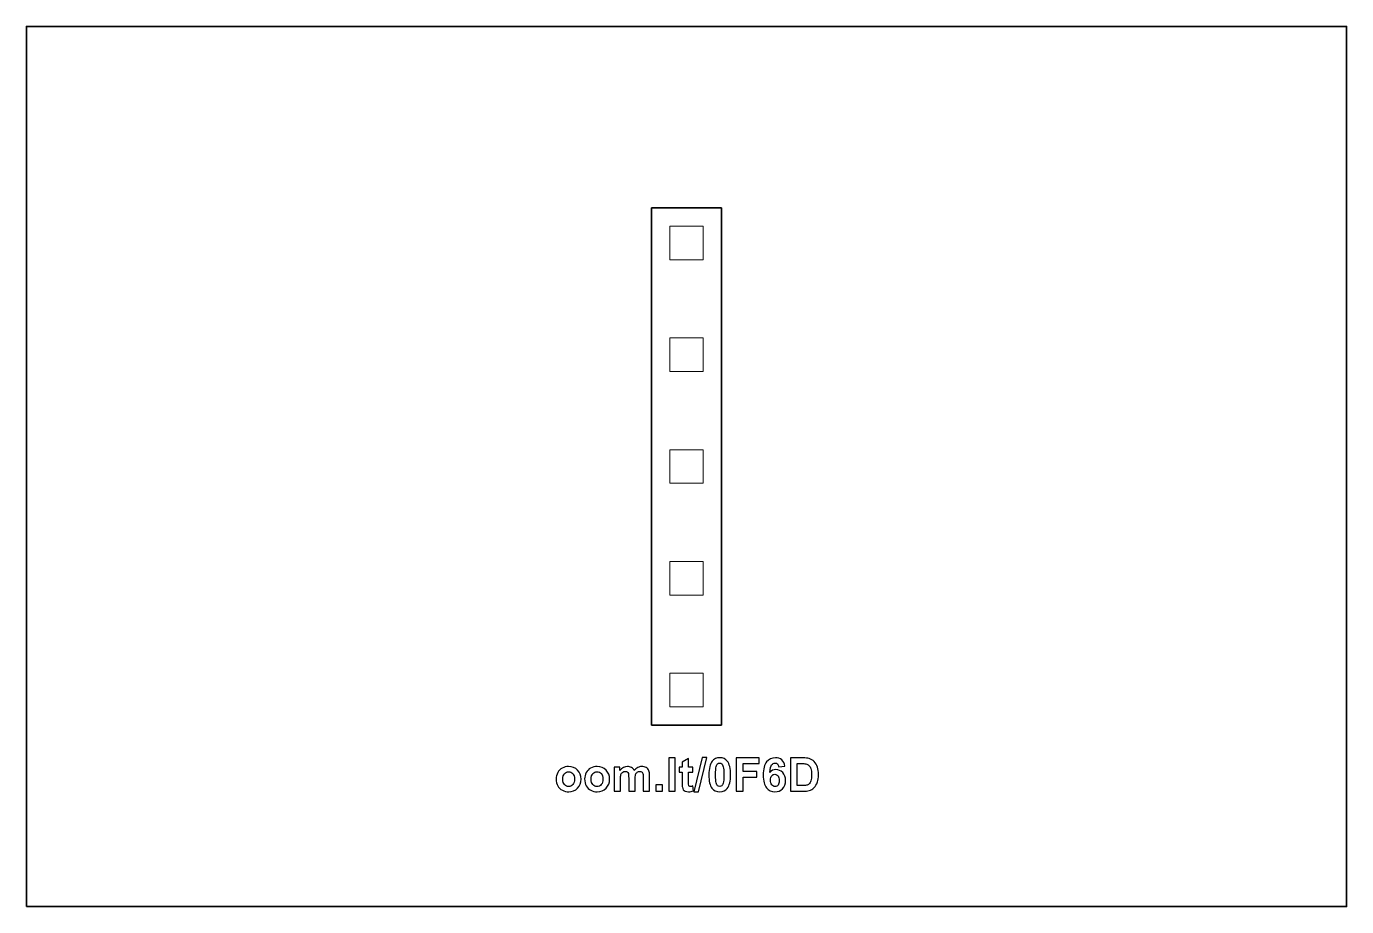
# Model space of a CAD drawing. Header units: centimetres. Extents: x -12 to -9, y -15.85 to -13.85.
import ezdxf

# ---------------------------------------------------------------- set-up
doc = ezdxf.new("R2010")
doc.units = ezdxf.units.CM
doc.header["$MEASUREMENT"] = 0
doc.layers.add('Layer 1', color=7, linetype='Continuous')

msp = doc.modelspace()

# ---------------------------------------------------------------- linework, layer by layer
at = {"layer": 'Layer 1', "color": 7, "lineweight": 35}
msp.add_lwpolyline([(-12, -15.84999), (-9, -15.84999), (-9, -13.85001), (-12, -13.85001), (-12, -15.84999)], close=True, dxfattribs=at)
at = {"layer": 'Layer 1', "color": 250, "lineweight": 35}
msp.add_open_spline([(-10.42062, -15.4374), (-10.42062, -15.4374), (-10.42062, -14.2626), (-10.42062, -14.2626), (-10.42062, -14.2626), (-10.42062, -14.2626), (-10.57937, -14.2626), (-10.57937, -14.2626), (-10.57937, -14.2626), (-10.57937, -14.2626), (-10.57937, -15.4374), (-10.57937, -15.4374), (-10.57937, -15.4374), (-10.57937, -15.4374), (-10.42062, -15.4374), (-10.42062, -15.4374)], degree=3, knots=[0, 0, 0, 0, 0.25, 0.25, 0.25, 0.25, 0.5, 0.5, 0.5, 0.5, 0.75, 0.75, 0.75, 0.75, 1, 1, 1, 1], dxfattribs=at)
at = {"layer": 'Layer 1', "color": 2, "lineweight": 9}
for points in [[(-10.4619, -14.38012), (-10.4619, -14.38012), (-10.4619, -14.30391), (-10.4619, -14.30391), (-10.4619, -14.30391), (-10.4619, -14.30391), (-10.5381, -14.30391), (-10.5381, -14.30391), (-10.5381, -14.30391), (-10.5381, -14.30391), (-10.5381, -14.38012), (-10.5381, -14.38012), (-10.5381, -14.38012), (-10.5381, -14.38012), (-10.4619, -14.38012), (-10.4619, -14.38012)], [(-10.4619, -14.63412), (-10.4619, -14.63412), (-10.4619, -14.55791), (-10.4619, -14.55791), (-10.4619, -14.55791), (-10.4619, -14.55791), (-10.5381, -14.55791), (-10.5381, -14.55791), (-10.5381, -14.55791), (-10.5381, -14.55791), (-10.5381, -14.63412), (-10.5381, -14.63412), (-10.5381, -14.63412), (-10.5381, -14.63412), (-10.4619, -14.63412), (-10.4619, -14.63412)], [(-10.4619, -14.88812), (-10.4619, -14.88812), (-10.4619, -14.81191), (-10.4619, -14.81191), (-10.4619, -14.81191), (-10.4619, -14.81191), (-10.5381, -14.81191), (-10.5381, -14.81191), (-10.5381, -14.81191), (-10.5381, -14.81191), (-10.5381, -14.88812), (-10.5381, -14.88812), (-10.5381, -14.88812), (-10.5381, -14.88812), (-10.4619, -14.88812), (-10.4619, -14.88812)], [(-10.4619, -15.14212), (-10.4619, -15.14212), (-10.4619, -15.06591), (-10.4619, -15.06591), (-10.4619, -15.06591), (-10.4619, -15.06591), (-10.5381, -15.06591), (-10.5381, -15.06591), (-10.5381, -15.06591), (-10.5381, -15.06591), (-10.5381, -15.14212), (-10.5381, -15.14212), (-10.5381, -15.14212), (-10.5381, -15.14212), (-10.4619, -15.14212), (-10.4619, -15.14212)], [(-10.4619, -15.39612), (-10.4619, -15.39612), (-10.4619, -15.31991), (-10.4619, -15.31991), (-10.4619, -15.31991), (-10.4619, -15.31991), (-10.5381, -15.31991), (-10.5381, -15.31991), (-10.5381, -15.31991), (-10.5381, -15.31991), (-10.5381, -15.39612), (-10.5381, -15.39612), (-10.5381, -15.39612), (-10.5381, -15.39612), (-10.4619, -15.39612), (-10.4619, -15.39612)]]:
    msp.add_open_spline(points, degree=3, knots=[0, 0, 0, 0, 0.25, 0.25, 0.25, 0.25, 0.5, 0.5, 0.5, 0.5, 0.75, 0.75, 0.75, 0.75, 1, 1, 1, 1], dxfattribs=at)
at = {"layer": 'Layer 1', "color": 250}
for points, knots in [([(-10.79613, -15.55966), (-10.79613, -15.55484), (-10.79493, -15.55017), (-10.79256, -15.54565), (-10.79256, -15.54565), (-10.79018, -15.54116), (-10.78681, -15.5377), (-10.78246, -15.53534), (-10.78246, -15.53534), (-10.7781, -15.53295), (-10.77323, -15.53175), (-10.76785, -15.53175), (-10.76785, -15.53175), (-10.75956, -15.53175), (-10.75275, -15.53445), (-10.74744, -15.53985), (-10.74744, -15.53985), (-10.74214, -15.54525), (-10.73949, -15.55206), (-10.73949, -15.56029), (-10.73949, -15.56029), (-10.73949, -15.56858), (-10.74217, -15.57546), (-10.74752, -15.58093), (-10.74752, -15.58093), (-10.75288, -15.5864), (-10.75962, -15.58911), (-10.76775, -15.58911), (-10.76775, -15.58911), (-10.77279, -15.58911), (-10.77757, -15.58799), (-10.78214, -15.58571), (-10.78214, -15.58571), (-10.78671, -15.58344), (-10.79018, -15.5801), (-10.79256, -15.57571), (-10.79256, -15.57571), (-10.79493, -15.57132), (-10.79613, -15.56597), (-10.79613, -15.55966)], [0, 0, 0, 0, 0.1, 0.1, 0.1, 0.1, 0.2, 0.2, 0.2, 0.2, 0.3, 0.3, 0.3, 0.3, 0.4, 0.4, 0.4, 0.4, 0.5, 0.5, 0.5, 0.5, 0.6, 0.6, 0.6, 0.6, 0.7, 0.7, 0.7, 0.7, 0.8, 0.8, 0.8, 0.8, 0.9, 0.9, 0.9, 0.9, 1, 1, 1, 1]), ([(-10.73149, -15.55966), (-10.73149, -15.55484), (-10.73029, -15.55017), (-10.72792, -15.54565), (-10.72792, -15.54565), (-10.72554, -15.54116), (-10.72217, -15.5377), (-10.71782, -15.53534), (-10.71782, -15.53534), (-10.71346, -15.53295), (-10.70859, -15.53175), (-10.70321, -15.53175), (-10.70321, -15.53175), (-10.69492, -15.53175), (-10.68811, -15.53445), (-10.6828, -15.53985), (-10.6828, -15.53985), (-10.6775, -15.54525), (-10.67485, -15.55206), (-10.67485, -15.56029), (-10.67485, -15.56029), (-10.67485, -15.56858), (-10.67753, -15.57546), (-10.68288, -15.58093), (-10.68288, -15.58093), (-10.68824, -15.5864), (-10.69498, -15.58911), (-10.70311, -15.58911), (-10.70311, -15.58911), (-10.70815, -15.58911), (-10.71293, -15.58799), (-10.7175, -15.58571), (-10.7175, -15.58571), (-10.72207, -15.58344), (-10.72554, -15.5801), (-10.72792, -15.57571), (-10.72792, -15.57571), (-10.73029, -15.57132), (-10.73149, -15.56597), (-10.73149, -15.55966)], [0, 0, 0, 0, 0.1, 0.1, 0.1, 0.1, 0.2, 0.2, 0.2, 0.2, 0.3, 0.3, 0.3, 0.3, 0.4, 0.4, 0.4, 0.4, 0.5, 0.5, 0.5, 0.5, 0.6, 0.6, 0.6, 0.6, 0.7, 0.7, 0.7, 0.7, 0.8, 0.8, 0.8, 0.8, 0.9, 0.9, 0.9, 0.9, 1, 1, 1, 1]), ([(-10.66457, -15.53301), (-10.66457, -15.53301), (-10.65118, -15.53301), (-10.65118, -15.53301), (-10.65118, -15.53301), (-10.65118, -15.53301), (-10.65118, -15.54049), (-10.65118, -15.54049), (-10.65118, -15.54049), (-10.6464, -15.53467), (-10.64069, -15.53175), (-10.63407, -15.53175), (-10.63407, -15.53175), (-10.63056, -15.53175), (-10.62751, -15.53248), (-10.62494, -15.53392), (-10.62494, -15.53392), (-10.62235, -15.53537), (-10.62023, -15.53756), (-10.61857, -15.54049), (-10.61857, -15.54049), (-10.61617, -15.53756), (-10.61356, -15.53537), (-10.61077, -15.53392), (-10.61077, -15.53392), (-10.60799, -15.53248), (-10.60501, -15.53175), (-10.60183, -15.53175), (-10.60183, -15.53175), (-10.59781, -15.53175), (-10.59439, -15.53258), (-10.5916, -15.53422), (-10.5916, -15.53422), (-10.58881, -15.53585), (-10.58673, -15.53826), (-10.58536, -15.54142), (-10.58536, -15.54142), (-10.58435, -15.54377), (-10.58386, -15.54756), (-10.58386, -15.5528), (-10.58386, -15.5528), (-10.58386, -15.5528), (-10.58386, -15.58788), (-10.58386, -15.58788), (-10.58386, -15.58788), (-10.58386, -15.58788), (-10.59837, -15.58788), (-10.59837, -15.58788), (-10.59837, -15.58788), (-10.59837, -15.58788), (-10.59837, -15.55652), (-10.59837, -15.55652), (-10.59837, -15.55652), (-10.59837, -15.55107), (-10.59887, -15.54756), (-10.59987, -15.54597), (-10.59987, -15.54597), (-10.60121, -15.54391), (-10.60328, -15.54287), (-10.60607, -15.54287), (-10.60607, -15.54287), (-10.60811, -15.54287), (-10.61002, -15.54348), (-10.61182, -15.54474), (-10.61182, -15.54474), (-10.6136, -15.54597), (-10.61488, -15.54779), (-10.61568, -15.55019), (-10.61568, -15.55019), (-10.61647, -15.55259), (-10.61688, -15.55636), (-10.61688, -15.56153), (-10.61688, -15.56153), (-10.61688, -15.56153), (-10.61688, -15.58788), (-10.61688, -15.58788), (-10.61688, -15.58788), (-10.61688, -15.58788), (-10.63139, -15.58788), (-10.63139, -15.58788), (-10.63139, -15.58788), (-10.63139, -15.58788), (-10.63139, -15.55781), (-10.63139, -15.55781), (-10.63139, -15.55781), (-10.63139, -15.55246), (-10.63166, -15.54902), (-10.63217, -15.54747), (-10.63217, -15.54747), (-10.63268, -15.54592), (-10.63349, -15.54477), (-10.63457, -15.54401), (-10.63457, -15.54401), (-10.63566, -15.54326), (-10.63713, -15.54287), (-10.639, -15.54287), (-10.639, -15.54287), (-10.64124, -15.54287), (-10.64325, -15.54347), (-10.64503, -15.54468), (-10.64503, -15.54468), (-10.64683, -15.54588), (-10.64811, -15.54763), (-10.64889, -15.5499), (-10.64889, -15.5499), (-10.64967, -15.55218), (-10.65006, -15.55594), (-10.65006, -15.56121), (-10.65006, -15.56121), (-10.65006, -15.56121), (-10.65006, -15.58788), (-10.65006, -15.58788), (-10.65006, -15.58788), (-10.65006, -15.58788), (-10.66457, -15.58788), (-10.66457, -15.58788), (-10.66457, -15.58788), (-10.66457, -15.58788), (-10.66457, -15.53301), (-10.66457, -15.53301)], [0, 0, 0, 0, 0.0333333, 0.0333333, 0.0333333, 0.0333333, 0.0666667, 0.0666667, 0.0666667, 0.0666667, 0.1, 0.1, 0.1, 0.1, 0.1333333, 0.1333333, 0.1333333, 0.1333333, 0.1666667, 0.1666667, 0.1666667, 0.1666667, 0.2, 0.2, 0.2, 0.2, 0.2333333, 0.2333333, 0.2333333, 0.2333333, 0.2666667, 0.2666667, 0.2666667, 0.2666667, 0.3, 0.3, 0.3, 0.3, 0.3333333, 0.3333333, 0.3333333, 0.3333333, 0.3666667, 0.3666667, 0.3666667, 0.3666667, 0.4, 0.4, 0.4, 0.4, 0.4333333, 0.4333333, 0.4333333, 0.4333333, 0.4666667, 0.4666667, 0.4666667, 0.4666667, 0.5, 0.5, 0.5, 0.5, 0.5333333, 0.5333333, 0.5333333, 0.5333333, 0.5666667, 0.5666667, 0.5666667, 0.5666667, 0.6, 0.6, 0.6, 0.6, 0.6333333, 0.6333333, 0.6333333, 0.6333333, 0.6666667, 0.6666667, 0.6666667, 0.6666667, 0.7, 0.7, 0.7, 0.7, 0.7333333, 0.7333333, 0.7333333, 0.7333333, 0.7666667, 0.7666667, 0.7666667, 0.7666667, 0.8, 0.8, 0.8, 0.8, 0.8333333, 0.8333333, 0.8333333, 0.8333333, 0.8666667, 0.8666667, 0.8666667, 0.8666667, 0.9, 0.9, 0.9, 0.9, 0.9333333, 0.9333333, 0.9333333, 0.9333333, 0.9666667, 0.9666667, 0.9666667, 0.9666667, 1, 1, 1, 1]), ([(-10.53998, -15.58788), (-10.53998, -15.58788), (-10.53998, -15.51212), (-10.53998, -15.51212), (-10.53998, -15.51212), (-10.53998, -15.51212), (-10.52546, -15.51212), (-10.52546, -15.51212), (-10.52546, -15.51212), (-10.52546, -15.51212), (-10.52546, -15.58788), (-10.52546, -15.58788), (-10.52546, -15.58788), (-10.52546, -15.58788), (-10.53998, -15.58788), (-10.53998, -15.58788)], [0, 0, 0, 0, 0.25, 0.25, 0.25, 0.25, 0.5, 0.5, 0.5, 0.5, 0.75, 0.75, 0.75, 0.75, 1, 1, 1, 1]), ([(-10.48543, -15.53301), (-10.48543, -15.53301), (-10.48543, -15.54458), (-10.48543, -15.54458), (-10.48543, -15.54458), (-10.48543, -15.54458), (-10.49534, -15.54458), (-10.49534, -15.54458), (-10.49534, -15.54458), (-10.49534, -15.54458), (-10.49534, -15.5667), (-10.49534, -15.5667), (-10.49534, -15.5667), (-10.49534, -15.57118), (-10.49525, -15.57379), (-10.49506, -15.57453), (-10.49506, -15.57453), (-10.49486, -15.57527), (-10.49444, -15.57587), (-10.49377, -15.57636), (-10.49377, -15.57636), (-10.4931, -15.57684), (-10.49227, -15.57709), (-10.49132, -15.57709), (-10.49132, -15.57709), (-10.48996, -15.57709), (-10.48802, -15.57661), (-10.48546, -15.57569), (-10.48546, -15.57569), (-10.48546, -15.57569), (-10.48423, -15.58695), (-10.48423, -15.58695), (-10.48423, -15.58695), (-10.48761, -15.58839), (-10.49142, -15.58911), (-10.49571, -15.58911), (-10.49571, -15.58911), (-10.49832, -15.58911), (-10.50068, -15.58867), (-10.50278, -15.58781), (-10.50278, -15.58781), (-10.50488, -15.58693), (-10.50642, -15.58578), (-10.5074, -15.58439), (-10.5074, -15.58439), (-10.50839, -15.58299), (-10.50906, -15.58111), (-10.50945, -15.57873), (-10.50945, -15.57873), (-10.50975, -15.57705), (-10.50991, -15.57363), (-10.50991, -15.5685), (-10.50991, -15.5685), (-10.50991, -15.5685), (-10.50991, -15.54458), (-10.50991, -15.54458), (-10.50991, -15.54458), (-10.50991, -15.54458), (-10.51657, -15.54458), (-10.51657, -15.54458), (-10.51657, -15.54458), (-10.51657, -15.54458), (-10.51657, -15.53301), (-10.51657, -15.53301), (-10.51657, -15.53301), (-10.51657, -15.53301), (-10.50991, -15.53301), (-10.50991, -15.53301), (-10.50991, -15.53301), (-10.50991, -15.53301), (-10.50991, -15.52209), (-10.50991, -15.52209), (-10.50991, -15.52209), (-10.50991, -15.52209), (-10.49534, -15.51362), (-10.49534, -15.51362), (-10.49534, -15.51362), (-10.49534, -15.51362), (-10.49534, -15.53301), (-10.49534, -15.53301), (-10.49534, -15.53301), (-10.49534, -15.53301), (-10.48543, -15.53301), (-10.48543, -15.53301)], [0, 0, 0, 0, 0.047619, 0.047619, 0.047619, 0.047619, 0.0952381, 0.0952381, 0.0952381, 0.0952381, 0.1428571, 0.1428571, 0.1428571, 0.1428571, 0.1904762, 0.1904762, 0.1904762, 0.1904762, 0.2380952, 0.2380952, 0.2380952, 0.2380952, 0.2857143, 0.2857143, 0.2857143, 0.2857143, 0.3333333, 0.3333333, 0.3333333, 0.3333333, 0.3809524, 0.3809524, 0.3809524, 0.3809524, 0.4285714, 0.4285714, 0.4285714, 0.4285714, 0.4761905, 0.4761905, 0.4761905, 0.4761905, 0.5238095, 0.5238095, 0.5238095, 0.5238095, 0.5714286, 0.5714286, 0.5714286, 0.5714286, 0.6190476, 0.6190476, 0.6190476, 0.6190476, 0.6666667, 0.6666667, 0.6666667, 0.6666667, 0.7142857, 0.7142857, 0.7142857, 0.7142857, 0.7619048, 0.7619048, 0.7619048, 0.7619048, 0.8095238, 0.8095238, 0.8095238, 0.8095238, 0.8571429, 0.8571429, 0.8571429, 0.8571429, 0.9047619, 0.9047619, 0.9047619, 0.9047619, 0.952381, 0.952381, 0.952381, 0.952381, 1, 1, 1, 1]), ([(-10.4831, -15.58917), (-10.4831, -15.58917), (-10.46433, -15.51084), (-10.46433, -15.51084), (-10.46433, -15.51084), (-10.46433, -15.51084), (-10.45343, -15.51084), (-10.45343, -15.51084), (-10.45343, -15.51084), (-10.45343, -15.51084), (-10.47239, -15.58917), (-10.47239, -15.58917), (-10.47239, -15.58917), (-10.47239, -15.58917), (-10.4831, -15.58917), (-10.4831, -15.58917)], [0, 0, 0, 0, 0.25, 0.25, 0.25, 0.25, 0.5, 0.5, 0.5, 0.5, 0.75, 0.75, 0.75, 0.75, 1, 1, 1, 1]), ([(-10.42451, -15.51181), (-10.41715, -15.51181), (-10.41142, -15.51443), (-10.40729, -15.51967), (-10.40729, -15.51967), (-10.40237, -15.52586), (-10.3999, -15.53615), (-10.3999, -15.55052), (-10.3999, -15.55052), (-10.3999, -15.56484), (-10.40239, -15.57515), (-10.40735, -15.58142), (-10.40735, -15.58142), (-10.41144, -15.58659), (-10.41715, -15.58917), (-10.42451, -15.58917), (-10.42451, -15.58917), (-10.43186, -15.58917), (-10.43781, -15.58635), (-10.44232, -15.58067), (-10.44232, -15.58067), (-10.44684, -15.575), (-10.4491, -15.5649), (-10.4491, -15.55036), (-10.4491, -15.55036), (-10.4491, -15.53609), (-10.44661, -15.52583), (-10.44165, -15.51957), (-10.44165, -15.51957), (-10.43756, -15.5144), (-10.43184, -15.51181), (-10.42451, -15.51181)], [0, 0, 0, 0, 0.125, 0.125, 0.125, 0.125, 0.25, 0.25, 0.25, 0.25, 0.375, 0.375, 0.375, 0.375, 0.5, 0.5, 0.5, 0.5, 0.625, 0.625, 0.625, 0.625, 0.75, 0.75, 0.75, 0.75, 0.875, 0.875, 0.875, 0.875, 1, 1, 1, 1]), ([(-10.42451, -15.52385), (-10.42625, -15.52385), (-10.42782, -15.52442), (-10.4292, -15.52553), (-10.4292, -15.52553), (-10.43057, -15.52666), (-10.43165, -15.52867), (-10.43241, -15.53156), (-10.43241, -15.53156), (-10.4334, -15.53532), (-10.43391, -15.54163), (-10.43391, -15.55052), (-10.43391, -15.55052), (-10.43391, -15.55941), (-10.43345, -15.56551), (-10.43257, -15.56883), (-10.43257, -15.56883), (-10.43167, -15.57216), (-10.43054, -15.57437), (-10.42918, -15.57548), (-10.42918, -15.57548), (-10.42781, -15.57657), (-10.42625, -15.57714), (-10.42451, -15.57714), (-10.42451, -15.57714), (-10.42274, -15.57714), (-10.42117, -15.57657), (-10.4198, -15.57544), (-10.4198, -15.57544), (-10.41842, -15.57433), (-10.41735, -15.57232), (-10.41659, -15.56943), (-10.41659, -15.56943), (-10.4156, -15.56571), (-10.41509, -15.55941), (-10.41509, -15.55052), (-10.41509, -15.55052), (-10.41509, -15.54163), (-10.41555, -15.53553), (-10.41643, -15.5322), (-10.41643, -15.5322), (-10.41733, -15.52888), (-10.41846, -15.52666), (-10.41982, -15.52553), (-10.41982, -15.52553), (-10.42119, -15.52442), (-10.42274, -15.52385), (-10.42451, -15.52385)], [0, 0, 0, 0, 0.0833333, 0.0833333, 0.0833333, 0.0833333, 0.1666667, 0.1666667, 0.1666667, 0.1666667, 0.25, 0.25, 0.25, 0.25, 0.3333333, 0.3333333, 0.3333333, 0.3333333, 0.4166667, 0.4166667, 0.4166667, 0.4166667, 0.5, 0.5, 0.5, 0.5, 0.5833333, 0.5833333, 0.5833333, 0.5833333, 0.6666667, 0.6666667, 0.6666667, 0.6666667, 0.75, 0.75, 0.75, 0.75, 0.8333333, 0.8333333, 0.8333333, 0.8333333, 0.9166667, 0.9166667, 0.9166667, 0.9166667, 1, 1, 1, 1]), ([(-10.38688, -15.58788), (-10.38688, -15.58788), (-10.38688, -15.51212), (-10.38688, -15.51212), (-10.38688, -15.51212), (-10.38688, -15.51212), (-10.33494, -15.51212), (-10.33494, -15.51212), (-10.33494, -15.51212), (-10.33494, -15.51212), (-10.33494, -15.52495), (-10.33494, -15.52495), (-10.33494, -15.52495), (-10.33494, -15.52495), (-10.37157, -15.52495), (-10.37157, -15.52495), (-10.37157, -15.52495), (-10.37157, -15.52495), (-10.37157, -15.54287), (-10.37157, -15.54287), (-10.37157, -15.54287), (-10.37157, -15.54287), (-10.33995, -15.54287), (-10.33995, -15.54287), (-10.33995, -15.54287), (-10.33995, -15.54287), (-10.33995, -15.55569), (-10.33995, -15.55569), (-10.33995, -15.55569), (-10.33995, -15.55569), (-10.37157, -15.55569), (-10.37157, -15.55569), (-10.37157, -15.55569), (-10.37157, -15.55569), (-10.37157, -15.58788), (-10.37157, -15.58788), (-10.37157, -15.58788), (-10.37157, -15.58788), (-10.38688, -15.58788), (-10.38688, -15.58788)], [0, 0, 0, 0, 0.1, 0.1, 0.1, 0.1, 0.2, 0.2, 0.2, 0.2, 0.3, 0.3, 0.3, 0.3, 0.4, 0.4, 0.4, 0.4, 0.5, 0.5, 0.5, 0.5, 0.6, 0.6, 0.6, 0.6, 0.7, 0.7, 0.7, 0.7, 0.8, 0.8, 0.8, 0.8, 0.9, 0.9, 0.9, 0.9, 1, 1, 1, 1]), ([(-10.27635, -15.53068), (-10.27635, -15.53068), (-10.29041, -15.53223), (-10.29041, -15.53223), (-10.29041, -15.53223), (-10.29074, -15.52934), (-10.29164, -15.5272), (-10.29309, -15.52581), (-10.29309, -15.52581), (-10.29453, -15.52443), (-10.29642, -15.52375), (-10.29873, -15.52375), (-10.29873, -15.52375), (-10.30178, -15.52375), (-10.30438, -15.52512), (-10.30651, -15.52789), (-10.30651, -15.52789), (-10.30863, -15.53064), (-10.30995, -15.53638), (-10.31051, -15.54509), (-10.31051, -15.54509), (-10.30688, -15.54082), (-10.3024, -15.53869), (-10.29702, -15.53869), (-10.29702, -15.53869), (-10.29095, -15.53869), (-10.28577, -15.541), (-10.28145, -15.54562), (-10.28145, -15.54562), (-10.27712, -15.55022), (-10.27496, -15.55618), (-10.27496, -15.56349), (-10.27496, -15.56349), (-10.27496, -15.57125), (-10.27723, -15.57746), (-10.28178, -15.58215), (-10.28178, -15.58215), (-10.28631, -15.58682), (-10.29217, -15.58917), (-10.2993, -15.58917), (-10.2993, -15.58917), (-10.30693, -15.58917), (-10.31323, -15.5862), (-10.31815, -15.58026), (-10.31815, -15.58026), (-10.32307, -15.57432), (-10.32554, -15.56458), (-10.32554, -15.55103), (-10.32554, -15.55103), (-10.32554, -15.53715), (-10.32298, -15.52715), (-10.31785, -15.52101), (-10.31785, -15.52101), (-10.31272, -15.51487), (-10.30605, -15.51181), (-10.29785, -15.51181), (-10.29785, -15.51181), (-10.2921, -15.51181), (-10.28734, -15.51343), (-10.28356, -15.51664), (-10.28356, -15.51664), (-10.27979, -15.51987), (-10.27739, -15.52454), (-10.27635, -15.53068)], [0, 0, 0, 0, 0.0625, 0.0625, 0.0625, 0.0625, 0.125, 0.125, 0.125, 0.125, 0.1875, 0.1875, 0.1875, 0.1875, 0.25, 0.25, 0.25, 0.25, 0.3125, 0.3125, 0.3125, 0.3125, 0.375, 0.375, 0.375, 0.375, 0.4375, 0.4375, 0.4375, 0.4375, 0.5, 0.5, 0.5, 0.5, 0.5625, 0.5625, 0.5625, 0.5625, 0.625, 0.625, 0.625, 0.625, 0.6875, 0.6875, 0.6875, 0.6875, 0.75, 0.75, 0.75, 0.75, 0.8125, 0.8125, 0.8125, 0.8125, 0.875, 0.875, 0.875, 0.875, 0.9375, 0.9375, 0.9375, 0.9375, 1, 1, 1, 1]), ([(-10.26352, -15.51212), (-10.26352, -15.51212), (-10.23557, -15.51212), (-10.23557, -15.51212), (-10.23557, -15.51212), (-10.22927, -15.51212), (-10.22447, -15.5126), (-10.22116, -15.51357), (-10.22116, -15.51357), (-10.21671, -15.51487), (-10.2129, -15.5172), (-10.20975, -15.52055), (-10.20975, -15.52055), (-10.20657, -15.52389), (-10.20415, -15.52798), (-10.2025, -15.53281), (-10.2025, -15.53281), (-10.20086, -15.53766), (-10.20003, -15.54363), (-10.20003, -15.55073), (-10.20003, -15.55073), (-10.20003, -15.55696), (-10.2008, -15.56234), (-10.20236, -15.56686), (-10.20236, -15.56686), (-10.20424, -15.57236), (-10.20694, -15.57682), (-10.21047, -15.58022), (-10.21047, -15.58022), (-10.21311, -15.58282), (-10.2167, -15.58483), (-10.22121, -15.58627), (-10.22121, -15.58627), (-10.22458, -15.58735), (-10.22909, -15.58788), (-10.23476, -15.58788), (-10.23476, -15.58788), (-10.23476, -15.58788), (-10.26352, -15.58788), (-10.26352, -15.58788), (-10.26352, -15.58788), (-10.26352, -15.58788), (-10.26352, -15.51212), (-10.26352, -15.51212)], [0, 0, 0, 0, 0.0909091, 0.0909091, 0.0909091, 0.0909091, 0.1818182, 0.1818182, 0.1818182, 0.1818182, 0.2727273, 0.2727273, 0.2727273, 0.2727273, 0.3636364, 0.3636364, 0.3636364, 0.3636364, 0.4545455, 0.4545455, 0.4545455, 0.4545455, 0.5454545, 0.5454545, 0.5454545, 0.5454545, 0.6363636, 0.6363636, 0.6363636, 0.6363636, 0.7272727, 0.7272727, 0.7272727, 0.7272727, 0.8181818, 0.8181818, 0.8181818, 0.8181818, 0.9090909, 0.9090909, 0.9090909, 0.9090909, 1, 1, 1, 1]), ([(-10.24823, -15.52495), (-10.24823, -15.52495), (-10.24823, -15.57511), (-10.24823, -15.57511), (-10.24823, -15.57511), (-10.24823, -15.57511), (-10.23682, -15.57511), (-10.23682, -15.57511), (-10.23682, -15.57511), (-10.23255, -15.57511), (-10.22947, -15.57488), (-10.22756, -15.57439), (-10.22756, -15.57439), (-10.22509, -15.57377), (-10.22303, -15.57273), (-10.22139, -15.57125), (-10.22139, -15.57125), (-10.21975, -15.56977), (-10.21842, -15.56731), (-10.21738, -15.56393), (-10.21738, -15.56393), (-10.21636, -15.56054), (-10.21583, -15.5559), (-10.21583, -15.55005), (-10.21583, -15.55005), (-10.21583, -15.54419), (-10.21636, -15.53971), (-10.21738, -15.53657), (-10.21738, -15.53657), (-10.21842, -15.53343), (-10.21987, -15.53098), (-10.22172, -15.52923), (-10.22172, -15.52923), (-10.22359, -15.52747), (-10.22596, -15.52629), (-10.22881, -15.52567), (-10.22881, -15.52567), (-10.23095, -15.52518), (-10.23513, -15.52495), (-10.24137, -15.52495), (-10.24137, -15.52495), (-10.24137, -15.52495), (-10.24823, -15.52495), (-10.24823, -15.52495)], [0, 0, 0, 0, 0.0909091, 0.0909091, 0.0909091, 0.0909091, 0.1818182, 0.1818182, 0.1818182, 0.1818182, 0.2727273, 0.2727273, 0.2727273, 0.2727273, 0.3636364, 0.3636364, 0.3636364, 0.3636364, 0.4545455, 0.4545455, 0.4545455, 0.4545455, 0.5454545, 0.5454545, 0.5454545, 0.5454545, 0.6363636, 0.6363636, 0.6363636, 0.6363636, 0.7272727, 0.7272727, 0.7272727, 0.7272727, 0.8181818, 0.8181818, 0.8181818, 0.8181818, 0.9090909, 0.9090909, 0.9090909, 0.9090909, 1, 1, 1, 1]), ([(-10.78124, -15.56043), (-10.78124, -15.56588), (-10.77995, -15.57005), (-10.77736, -15.57294), (-10.77736, -15.57294), (-10.77478, -15.57583), (-10.77159, -15.57728), (-10.7678, -15.57728), (-10.7678, -15.57728), (-10.76401, -15.57728), (-10.76083, -15.57583), (-10.75827, -15.57294), (-10.75827, -15.57294), (-10.7557, -15.57005), (-10.75441, -15.56585), (-10.75441, -15.56033), (-10.75441, -15.56033), (-10.75441, -15.55497), (-10.7557, -15.55082), (-10.75827, -15.54793), (-10.75827, -15.54793), (-10.76083, -15.54504), (-10.76401, -15.54359), (-10.7678, -15.54359), (-10.7678, -15.54359), (-10.77159, -15.54359), (-10.77478, -15.54504), (-10.77736, -15.54793), (-10.77736, -15.54793), (-10.77995, -15.55082), (-10.78124, -15.555), (-10.78124, -15.56043)], [0, 0, 0, 0, 0.125, 0.125, 0.125, 0.125, 0.25, 0.25, 0.25, 0.25, 0.375, 0.375, 0.375, 0.375, 0.5, 0.5, 0.5, 0.5, 0.625, 0.625, 0.625, 0.625, 0.75, 0.75, 0.75, 0.75, 0.875, 0.875, 0.875, 0.875, 1, 1, 1, 1]), ([(-10.7166, -15.56043), (-10.7166, -15.56588), (-10.71531, -15.57005), (-10.71272, -15.57294), (-10.71272, -15.57294), (-10.71014, -15.57583), (-10.70695, -15.57728), (-10.70316, -15.57728), (-10.70316, -15.57728), (-10.69937, -15.57728), (-10.69619, -15.57583), (-10.69363, -15.57294), (-10.69363, -15.57294), (-10.69106, -15.57005), (-10.68977, -15.56585), (-10.68977, -15.56033), (-10.68977, -15.56033), (-10.68977, -15.55497), (-10.69106, -15.55082), (-10.69363, -15.54793), (-10.69363, -15.54793), (-10.69619, -15.54504), (-10.69937, -15.54359), (-10.70316, -15.54359), (-10.70316, -15.54359), (-10.70695, -15.54359), (-10.71014, -15.54504), (-10.71272, -15.54793), (-10.71272, -15.54793), (-10.71531, -15.55082), (-10.7166, -15.555), (-10.7166, -15.56043)], [0, 0, 0, 0, 0.125, 0.125, 0.125, 0.125, 0.25, 0.25, 0.25, 0.25, 0.375, 0.375, 0.375, 0.375, 0.5, 0.5, 0.5, 0.5, 0.625, 0.625, 0.625, 0.625, 0.75, 0.75, 0.75, 0.75, 0.875, 0.875, 0.875, 0.875, 1, 1, 1, 1]), ([(-10.30926, -15.56236), (-10.30926, -15.56707), (-10.30819, -15.57072), (-10.30602, -15.57328), (-10.30602, -15.57328), (-10.30385, -15.57585), (-10.30136, -15.57714), (-10.29857, -15.57714), (-10.29857, -15.57714), (-10.29587, -15.57714), (-10.29365, -15.57608), (-10.29185, -15.57398), (-10.29185, -15.57398), (-10.29005, -15.57188), (-10.28917, -15.56842), (-10.28917, -15.56364), (-10.28917, -15.56364), (-10.28917, -15.55872), (-10.29012, -15.55511), (-10.29206, -15.55281), (-10.29206, -15.55281), (-10.29399, -15.55052), (-10.2964, -15.54938), (-10.2993, -15.54938), (-10.2993, -15.54938), (-10.30208, -15.54938), (-10.30445, -15.55047), (-10.30637, -15.55266), (-10.30637, -15.55266), (-10.30831, -15.55484), (-10.30926, -15.55809), (-10.30926, -15.56236)], [0, 0, 0, 0, 0.125, 0.125, 0.125, 0.125, 0.25, 0.25, 0.25, 0.25, 0.375, 0.375, 0.375, 0.375, 0.5, 0.5, 0.5, 0.5, 0.625, 0.625, 0.625, 0.625, 0.75, 0.75, 0.75, 0.75, 0.875, 0.875, 0.875, 0.875, 1, 1, 1, 1]), ([(-10.56938, -15.58788), (-10.56938, -15.58788), (-10.56938, -15.57336), (-10.56938, -15.57336), (-10.56938, -15.57336), (-10.56938, -15.57336), (-10.55486, -15.57336), (-10.55486, -15.57336), (-10.55486, -15.57336), (-10.55486, -15.57336), (-10.55486, -15.58788), (-10.55486, -15.58788), (-10.55486, -15.58788), (-10.55486, -15.58788), (-10.56938, -15.58788), (-10.56938, -15.58788)], [0, 0, 0, 0, 0.25, 0.25, 0.25, 0.25, 0.5, 0.5, 0.5, 0.5, 0.75, 0.75, 0.75, 0.75, 1, 1, 1, 1])]:
    msp.add_open_spline(points, degree=3, knots=knots, dxfattribs=at)

doc.saveas('drawing.dxf')
